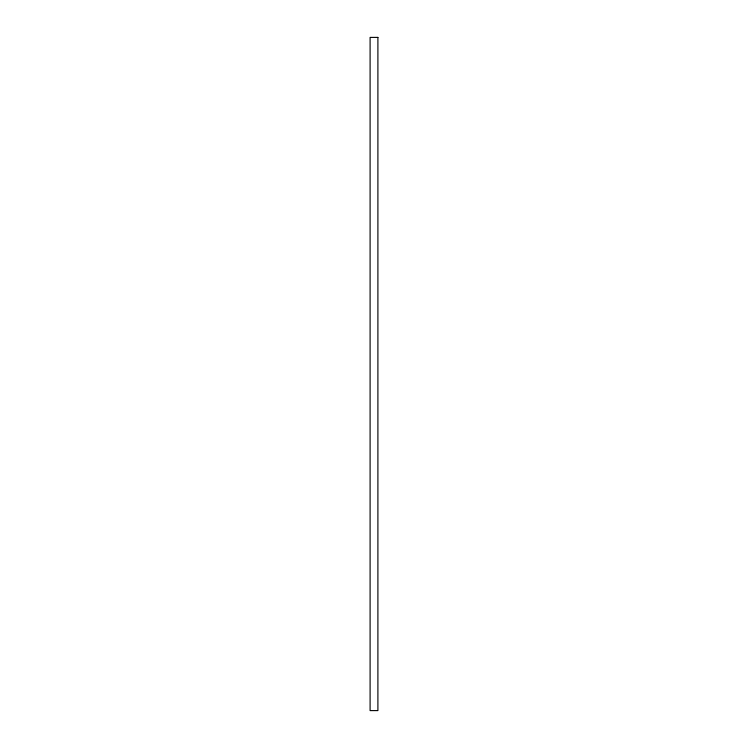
<?xml version="1.0" encoding="UTF-8"?>
<svg xmlns="http://www.w3.org/2000/svg" width="748" height="748" viewBox="0 0 748 748"><rect width="100%" height="100%" fill="white"/><g stroke="black" fill="none" stroke-linecap="round" stroke-linejoin="round"><path stroke-width="1.12" d="M377.899 37.4L370.101 37.4L370.101 710.6L377.899 710.6L377.899 37.4"/></g></svg>
